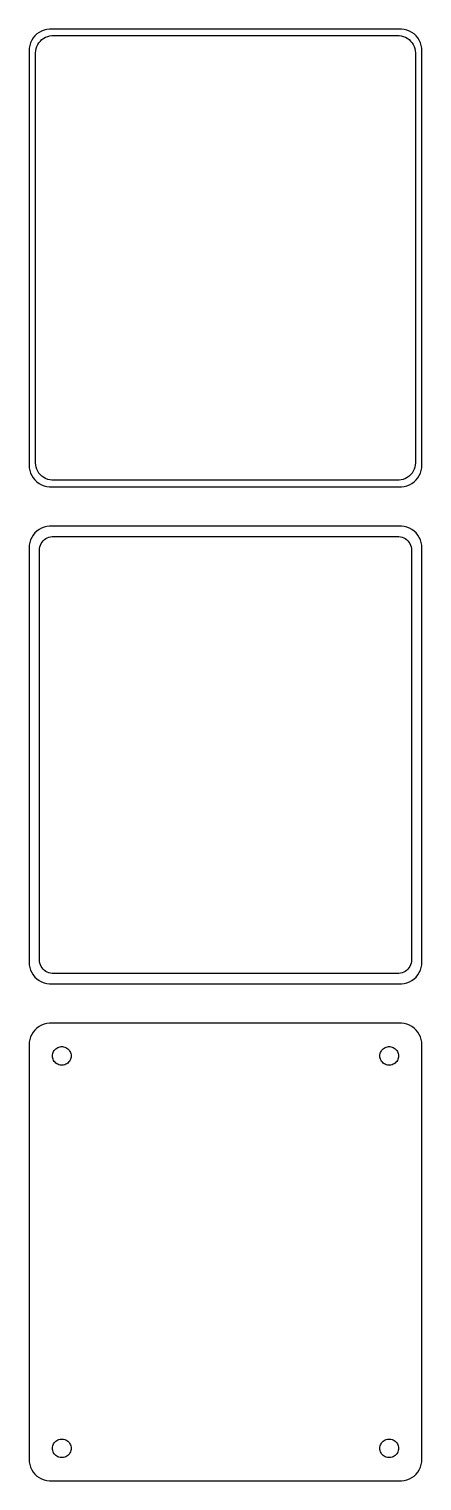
# Model space of a CAD drawing. Header units: metres. Extents: x -45 to 45, y 290 to 622.
import ezdxf

# ---------------------------------------------------------------- set-up
doc = ezdxf.new("R2010")
doc.units = ezdxf.units.M

msp = doc.modelspace()

# ---------------------------------------------------------------- linework, layer by layer
for p, q in [((-44.3815, 619.909), (-44.6489, 619.341)), ((-44.0451, 620.439), (-44.3815, 619.909)), ((-43.6448, 620.923), (-44.0451, 620.439)), ((-43.1871, 621.353), (-43.6448, 620.923)), ((-42.6791, 621.722), (-43.1871, 621.353)), ((-43.0052, 618.927), (-42.7361, 619.351)), ((-42.7361, 619.351), (-42.4159, 619.738)), ((-42.1289, 622.024), (-42.6791, 621.722)), ((-42.4159, 619.738), (-42.0497, 620.082)), ((-41.5451, 622.255), (-42.1289, 622.024)), ((-42.0497, 620.082), (-41.6433, 620.377)), ((-41.6433, 620.377), (-41.2031, 620.619)), ((-40.9369, 622.411), (-41.5451, 622.255)), ((-41.2031, 620.619), (-40.7361, 620.804)), ((-40.3139, 622.49), (-40.9369, 622.411)), ((-40.7361, 620.804), (-40.2495, 620.929)), ((40.3139, 622.49), (-40.3139, 622.49)), ((-40.2495, 620.929), (-39.7512, 620.992)), ((-39.7512, 620.992), (39.7512, 620.992)), ((39.7512, 620.992), (40.2495, 620.929)), ((40.2495, 620.929), (40.7361, 620.804)), ((40.9369, 622.411), (40.3139, 622.49)), ((40.7361, 620.804), (41.2031, 620.619)), ((41.5451, 622.255), (40.9369, 622.411)), ((41.2031, 620.619), (41.6433, 620.377)), ((42.1289, 622.024), (41.5451, 622.255)), ((41.6433, 620.377), (42.0497, 620.082)), ((42.0497, 620.082), (42.4159, 619.738)), ((42.6791, 621.722), (42.1289, 622.024)), ((42.4159, 619.738), (42.7361, 619.351)), ((43.1871, 621.353), (42.6791, 621.722)), ((42.7361, 619.351), (43.0052, 618.927)), ((43.6448, 620.923), (43.1871, 621.353)), ((44.0451, 620.439), (43.6448, 620.923)), ((44.3815, 619.909), (44.0451, 620.439)), ((44.6489, 619.341), (44.3815, 619.909)), ((-44.9606, 618.127), (-45, 617.5)), ((-45, 617.5), (-45, 522.5)), ((-44.8429, 618.743), (-44.9606, 618.127)), ((-44.6489, 619.341), (-44.8429, 618.743)), ((-43.5, 617), (-43.4685, 617.501)), ((-43.5, 523), (-43.5, 617)), ((-43.4685, 617.501), (-43.3743, 617.995)), ((-43.3743, 617.995), (-43.2191, 618.472)), ((-43.2191, 618.472), (-43.0052, 618.927)), ((43.0052, 618.927), (43.2191, 618.472)), ((43.2191, 618.472), (43.3743, 617.995)), ((43.3743, 617.995), (43.4685, 617.501)), ((43.4685, 617.501), (43.5, 617)), ((43.5, 617), (43.5, 523)), ((44.8429, 618.743), (44.6489, 619.341)), ((44.9606, 618.127), (44.8429, 618.743)), ((45, 617.5), (44.9606, 618.127)), ((45, 522.5), (45, 617.5)), ((-43.4685, 522.499), (-43.5, 523)), ((43.5, 523), (43.4685, 522.499)), ((-45, 522.5), (-44.9606, 521.873)), ((-44.9606, 521.873), (-44.8429, 521.257)), ((-44.8429, 521.257), (-44.6489, 520.659)), ((-44.6489, 520.659), (-44.3815, 520.091)), ((-44.3815, 520.091), (-44.0451, 519.561)), ((-44.0451, 519.561), (-43.6448, 519.077)), ((-43.3743, 522.005), (-43.4685, 522.499)), ((-43.2191, 521.528), (-43.3743, 522.005)), ((-43.0052, 521.073), (-43.2191, 521.528)), ((-42.7361, 520.649), (-43.0052, 521.073)), ((-42.4159, 520.262), (-42.7361, 520.649)), ((-42.0497, 519.918), (-42.4159, 520.262)), ((-41.6433, 519.623), (-42.0497, 519.918)), ((-41.2031, 519.381), (-41.6433, 519.623)), ((41.6433, 519.623), (41.2031, 519.381)), ((42.0497, 519.918), (41.6433, 519.623)), ((42.4159, 520.262), (42.0497, 519.918)), ((42.7361, 520.649), (42.4159, 520.262)), ((43.0052, 521.073), (42.7361, 520.649)), ((43.2191, 521.528), (43.0052, 521.073)), ((43.3743, 522.005), (43.2191, 521.528)), ((43.4685, 522.499), (43.3743, 522.005)), ((43.6448, 519.077), (44.0451, 519.561)), ((44.0451, 519.561), (44.3815, 520.091)), ((44.3815, 520.091), (44.6489, 520.659)), ((44.6489, 520.659), (44.8429, 521.257)), ((44.8429, 521.257), (44.9606, 521.873)), ((44.9606, 521.873), (45, 522.5)), ((-43.6448, 519.077), (-43.1871, 518.647)), ((-43.1871, 518.647), (-42.6791, 518.278)), ((-42.6791, 518.278), (-42.1289, 517.976)), ((-42.1289, 517.976), (-41.5451, 517.745)), ((-41.5451, 517.745), (-40.9369, 517.589)), ((-40.7361, 519.196), (-41.2031, 519.381)), ((-40.9369, 517.589), (-40.3139, 517.51)), ((-40.2495, 519.071), (-40.7361, 519.196)), ((-40.3139, 517.51), (40.3139, 517.51)), ((-39.7512, 519.008), (-40.2495, 519.071)), ((39.7512, 519.008), (-39.7512, 519.008)), ((40.2495, 519.071), (39.7512, 519.008)), ((40.7361, 519.196), (40.2495, 519.071)), ((40.3139, 517.51), (40.9369, 517.589)), ((41.2031, 519.381), (40.7361, 519.196)), ((40.9369, 517.589), (41.5451, 517.745)), ((41.5451, 517.745), (42.1289, 517.976)), ((42.1289, 517.976), (42.6791, 518.278)), ((42.6791, 518.278), (43.1871, 518.647)), ((43.1871, 518.647), (43.6448, 519.077)), ((-44.0451, 506.439), (-44.3815, 505.909)), ((-43.6448, 506.923), (-44.0451, 506.439)), ((-43.1871, 507.353), (-43.6448, 506.923)), ((-42.6791, 507.722), (-43.1871, 507.353)), ((-42.1289, 508.024), (-42.6791, 507.722)), ((-41.5451, 508.255), (-42.1289, 508.024)), ((-40.9369, 508.411), (-41.5451, 508.255)), ((-40.3139, 508.49), (-40.9369, 508.411)), ((40.3139, 508.49), (-40.3139, 508.49)), ((40.9369, 508.411), (40.3139, 508.49)), ((41.5451, 508.255), (40.9369, 508.411)), ((42.1289, 508.024), (41.5451, 508.255)), ((42.6791, 507.722), (42.1289, 508.024)), ((43.1871, 507.353), (42.6791, 507.722)), ((43.6448, 506.923), (43.1871, 507.353)), ((44.0451, 506.439), (43.6448, 506.923)), ((44.3815, 505.909), (44.0451, 506.439)), ((-44.9606, 504.127), (-45, 503.5)), ((-45, 503.5), (-45, 408.5)), ((-44.8429, 504.743), (-44.9606, 504.127)), ((-44.6489, 505.341), (-44.8429, 504.743)), ((-44.3815, 505.909), (-44.6489, 505.341)), ((-42.6129, 503), (-42.5884, 503.39)), ((-42.6129, 409), (-42.6129, 503)), ((-42.5884, 503.39), (-42.5151, 503.774)), ((-42.5151, 503.774), (-42.3943, 504.146)), ((-42.3943, 504.146), (-42.2279, 504.5)), ((-42.2279, 504.5), (-42.0184, 504.83)), ((-42.0184, 504.83), (-41.7692, 505.131)), ((-41.7692, 505.131), (-41.4842, 505.399)), ((-41.4842, 505.399), (-41.168, 505.628)), ((-41.168, 505.628), (-40.8254, 505.817)), ((-40.8254, 505.817), (-40.4619, 505.961)), ((-40.4619, 505.961), (-40.0833, 506.058)), ((-40.0833, 506.058), (-39.6954, 506.107)), ((-39.6954, 506.107), (39.6954, 506.107)), ((39.6954, 506.107), (40.0833, 506.058)), ((40.0833, 506.058), (40.4619, 505.961)), ((40.4619, 505.961), (40.8254, 505.817)), ((40.8254, 505.817), (41.168, 505.628)), ((41.168, 505.628), (41.4842, 505.399)), ((41.4842, 505.399), (41.7692, 505.131)), ((41.7692, 505.131), (42.0184, 504.83)), ((42.0184, 504.83), (42.2279, 504.5)), ((42.2279, 504.5), (42.3943, 504.146)), ((42.3943, 504.146), (42.5151, 503.774)), ((42.5151, 503.774), (42.5884, 503.39)), ((42.5884, 503.39), (42.6129, 503)), ((42.6129, 503), (42.6129, 409)), ((44.6489, 505.341), (44.3815, 505.909)), ((44.8429, 504.743), (44.6489, 505.341)), ((44.9606, 504.127), (44.8429, 504.743)), ((45, 503.5), (44.9606, 504.127)), ((45, 408.5), (45, 503.5)), ((-45, 408.5), (-44.9606, 407.873)), ((-44.9606, 407.873), (-44.8429, 407.257)), ((-44.8429, 407.257), (-44.6489, 406.659)), ((-44.6489, 406.659), (-44.3815, 406.091)), ((-42.5884, 408.61), (-42.6129, 409)), ((-42.5151, 408.226), (-42.5884, 408.61)), ((-42.3943, 407.854), (-42.5151, 408.226)), ((-42.2279, 407.5), (-42.3943, 407.854)), ((-42.0184, 407.17), (-42.2279, 407.5)), ((-41.7692, 406.869), (-42.0184, 407.17)), ((-41.4842, 406.601), (-41.7692, 406.869)), ((-41.168, 406.372), (-41.4842, 406.601)), ((-40.8254, 406.183), (-41.168, 406.372)), ((41.168, 406.372), (40.8254, 406.183)), ((41.4842, 406.601), (41.168, 406.372)), ((41.7692, 406.869), (41.4842, 406.601)), ((42.0184, 407.17), (41.7692, 406.869)), ((42.2279, 407.5), (42.0184, 407.17)), ((42.3943, 407.854), (42.2279, 407.5)), ((42.5151, 408.226), (42.3943, 407.854)), ((42.5884, 408.61), (42.5151, 408.226)), ((42.6129, 409), (42.5884, 408.61)), ((44.3815, 406.091), (44.6489, 406.659)), ((44.6489, 406.659), (44.8429, 407.257)), ((44.8429, 407.257), (44.9606, 407.873)), ((44.9606, 407.873), (45, 408.5)), ((-44.3815, 406.091), (-44.0451, 405.561)), ((-44.0451, 405.561), (-43.6448, 405.077)), ((-43.6448, 405.077), (-43.1871, 404.647)), ((-43.1871, 404.647), (-42.6791, 404.278)), ((-42.6791, 404.278), (-42.1289, 403.976)), ((-42.1289, 403.976), (-41.5451, 403.745)), ((-41.5451, 403.745), (-40.9369, 403.589)), ((-40.9369, 403.589), (-40.3139, 403.51)), ((-40.4619, 406.039), (-40.8254, 406.183)), ((-40.0833, 405.942), (-40.4619, 406.039)), ((-40.3139, 403.51), (40.3139, 403.51)), ((-39.6954, 405.893), (-40.0833, 405.942)), ((39.6954, 405.893), (-39.6954, 405.893)), ((40.0833, 405.942), (39.6954, 405.893)), ((40.4619, 406.039), (40.0833, 405.942)), ((40.3139, 403.51), (40.9369, 403.589)), ((40.8254, 406.183), (40.4619, 406.039)), ((40.9369, 403.589), (41.5451, 403.745)), ((41.5451, 403.745), (42.1289, 403.976)), ((42.1289, 403.976), (42.6791, 404.278)), ((42.6791, 404.278), (43.1871, 404.647)), ((43.1871, 404.647), (43.6448, 405.077)), ((43.6448, 405.077), (44.0451, 405.561)), ((44.0451, 405.561), (44.3815, 406.091)), ((-43.6448, 392.923), (-44.0451, 392.439)), ((-43.1871, 393.353), (-43.6448, 392.923)), ((-42.6791, 393.722), (-43.1871, 393.353)), ((-42.1289, 394.024), (-42.6791, 393.722)), ((-41.5451, 394.255), (-42.1289, 394.024)), ((-40.9369, 394.411), (-41.5451, 394.255)), ((-40.3139, 394.49), (-40.9369, 394.411)), ((40.3139, 394.49), (-40.3139, 394.49)), ((40.9369, 394.411), (40.3139, 394.49)), ((41.5451, 394.255), (40.9369, 394.411)), ((42.1289, 394.024), (41.5451, 394.255)), ((42.6791, 393.722), (42.1289, 394.024)), ((43.1871, 393.353), (42.6791, 393.722)), ((43.6448, 392.923), (43.1871, 393.353)), ((44.0451, 392.439), (43.6448, 392.923)), ((-44.9606, 390.127), (-45, 389.5)), ((-44.8429, 390.743), (-44.9606, 390.127)), ((-44.6489, 391.341), (-44.8429, 390.743)), ((-44.3815, 391.909), (-44.6489, 391.341)), ((-44.0451, 392.439), (-44.3815, 391.909)), ((44.3815, 391.909), (44.0451, 392.439)), ((44.6489, 391.341), (44.3815, 391.909)), ((44.8429, 390.743), (44.6489, 391.341)), ((44.9606, 390.127), (44.8429, 390.743)), ((45, 389.5), (44.9606, 390.127)), ((-45, 389.5), (-45, 294.5)), ((-39.6353, 387), (-39.6185, 387.268)), ((-39.6185, 386.732), (-39.6353, 387)), ((-39.6185, 387.268), (-39.5682, 387.531)), ((-39.5682, 386.469), (-39.6185, 386.732)), ((-39.5682, 387.531), (-39.4853, 387.786)), ((-39.4853, 386.214), (-39.5682, 386.469)), ((-39.4853, 387.786), (-39.3712, 388.029)), ((-39.3712, 388.029), (-39.2275, 388.255)), ((-39.2275, 388.255), (-39.0565, 388.462)), ((-39.0565, 388.462), (-38.8611, 388.645)), ((-38.8611, 388.645), (-38.6441, 388.803)), ((-38.6441, 388.803), (-38.4092, 388.932)), ((-38.4092, 388.932), (-38.1598, 389.031)), ((-38.1598, 389.031), (-37.9001, 389.097)), ((-37.9001, 389.097), (-37.6341, 389.131)), ((-37.6341, 389.131), (-37.3659, 389.131)), ((-37.3659, 389.131), (-37.0999, 389.097)), ((-37.0999, 389.097), (-36.8401, 389.031)), ((-36.8401, 389.031), (-36.5908, 388.932)), ((-36.5908, 388.932), (-36.3559, 388.803)), ((-36.3559, 388.803), (-36.1389, 388.645)), ((-36.1389, 388.645), (-35.9434, 388.462)), ((-35.9434, 388.462), (-35.7725, 388.255)), ((-35.7725, 388.255), (-35.6288, 388.029)), ((-35.6288, 388.029), (-35.5146, 387.786)), ((-35.5146, 387.786), (-35.4318, 387.531)), ((-35.4318, 386.469), (-35.5146, 386.214)), ((-35.4318, 387.531), (-35.3815, 387.268)), ((-35.3815, 386.732), (-35.4318, 386.469)), ((-35.3815, 387.268), (-35.3647, 387)), ((-35.3647, 387), (-35.3815, 386.732)), ((35.3647, 387), (35.3815, 387.268)), ((35.3815, 386.732), (35.3647, 387)), ((35.3815, 387.268), (35.4318, 387.531)), ((35.4318, 386.469), (35.3815, 386.732)), ((35.4318, 387.531), (35.5146, 387.786)), ((35.5146, 386.214), (35.4318, 386.469)), ((35.5146, 387.786), (35.6288, 388.029)), ((35.6288, 388.029), (35.7725, 388.255)), ((35.7725, 388.255), (35.9434, 388.462)), ((35.9434, 388.462), (36.1389, 388.645)), ((36.1389, 388.645), (36.3559, 388.803)), ((36.3559, 388.803), (36.5908, 388.932)), ((36.5908, 388.932), (36.8401, 389.031)), ((36.8401, 389.031), (37.0999, 389.097)), ((37.0999, 389.097), (37.3659, 389.131)), ((37.3659, 389.131), (37.6341, 389.131)), ((37.6341, 389.131), (37.9001, 389.097)), ((37.9001, 389.097), (38.1598, 389.031)), ((38.1598, 389.031), (38.4092, 388.932)), ((38.4092, 388.932), (38.6441, 388.803)), ((38.6441, 388.803), (38.8611, 388.645)), ((38.8611, 388.645), (39.0565, 388.462)), ((39.0565, 388.462), (39.2275, 388.255)), ((39.2275, 388.255), (39.3712, 388.029)), ((39.3712, 388.029), (39.4853, 387.786)), ((39.4853, 387.786), (39.5682, 387.531)), ((39.5682, 386.469), (39.4853, 386.214)), ((39.5682, 387.531), (39.6185, 387.268)), ((39.6185, 386.732), (39.5682, 386.469)), ((39.6185, 387.268), (39.6353, 387)), ((39.6353, 387), (39.6185, 386.732)), ((45, 294.5), (45, 389.5)), ((-39.3712, 385.971), (-39.4853, 386.214)), ((-39.2275, 385.745), (-39.3712, 385.971)), ((-39.0565, 385.538), (-39.2275, 385.745)), ((-38.8611, 385.355), (-39.0565, 385.538)), ((-38.6441, 385.197), (-38.8611, 385.355)), ((-38.4092, 385.068), (-38.6441, 385.197)), ((-38.1598, 384.969), (-38.4092, 385.068)), ((-37.9001, 384.903), (-38.1598, 384.969)), ((-37.6341, 384.869), (-37.9001, 384.903)), ((-37.3659, 384.869), (-37.6341, 384.869)), ((-37.0999, 384.903), (-37.3659, 384.869)), ((-36.8401, 384.969), (-37.0999, 384.903)), ((-36.5908, 385.068), (-36.8401, 384.969)), ((-36.3559, 385.197), (-36.5908, 385.068)), ((-36.1389, 385.355), (-36.3559, 385.197)), ((-35.9434, 385.538), (-36.1389, 385.355)), ((-35.7725, 385.745), (-35.9434, 385.538)), ((-35.6288, 385.971), (-35.7725, 385.745)), ((-35.5146, 386.214), (-35.6288, 385.971)), ((35.6288, 385.971), (35.5146, 386.214)), ((35.7725, 385.745), (35.6288, 385.971)), ((35.9434, 385.538), (35.7725, 385.745)), ((36.1389, 385.355), (35.9434, 385.538)), ((36.3559, 385.197), (36.1389, 385.355)), ((36.5908, 385.068), (36.3559, 385.197)), ((36.8401, 384.969), (36.5908, 385.068)), ((37.0999, 384.903), (36.8401, 384.969)), ((37.3659, 384.869), (37.0999, 384.903)), ((37.6341, 384.869), (37.3659, 384.869)), ((37.9001, 384.903), (37.6341, 384.869)), ((38.1598, 384.969), (37.9001, 384.903)), ((38.4092, 385.068), (38.1598, 384.969)), ((38.6441, 385.197), (38.4092, 385.068)), ((38.8611, 385.355), (38.6441, 385.197)), ((39.0565, 385.538), (38.8611, 385.355)), ((39.2275, 385.745), (39.0565, 385.538)), ((39.3712, 385.971), (39.2275, 385.745)), ((39.4853, 386.214), (39.3712, 385.971)), ((-39.6353, 297), (-39.6185, 297.268)), ((-39.6185, 296.732), (-39.6353, 297)), ((-39.6185, 297.268), (-39.5682, 297.531)), ((-39.5682, 296.469), (-39.6185, 296.732)), ((-39.5682, 297.531), (-39.4853, 297.786)), ((-39.4853, 296.214), (-39.5682, 296.469)), ((-39.4853, 297.786), (-39.3712, 298.029)), ((-39.3712, 298.029), (-39.2275, 298.255)), ((-39.2275, 298.255), (-39.0565, 298.462)), ((-39.0565, 298.462), (-38.8611, 298.645)), ((-38.8611, 298.645), (-38.6441, 298.803)), ((-38.6441, 298.803), (-38.4092, 298.932)), ((-38.4092, 298.932), (-38.1598, 299.031)), ((-38.1598, 299.031), (-37.9001, 299.097)), ((-37.9001, 299.097), (-37.6341, 299.131)), ((-37.6341, 299.131), (-37.3659, 299.131)), ((-37.3659, 299.131), (-37.0999, 299.097)), ((-37.0999, 299.097), (-36.8401, 299.031)), ((-36.8401, 299.031), (-36.5908, 298.932)), ((-36.5908, 298.932), (-36.3559, 298.803)), ((-36.3559, 298.803), (-36.1389, 298.645)), ((-36.1389, 298.645), (-35.9434, 298.462)), ((-35.9434, 298.462), (-35.7725, 298.255)), ((-35.7725, 298.255), (-35.6288, 298.029)), ((-35.6288, 298.029), (-35.5146, 297.786)), ((-35.5146, 297.786), (-35.4318, 297.531)), ((-35.4318, 296.469), (-35.5146, 296.214)), ((-35.4318, 297.531), (-35.3815, 297.268)), ((-35.3815, 296.732), (-35.4318, 296.469)), ((-35.3815, 297.268), (-35.3647, 297)), ((-35.3647, 297), (-35.3815, 296.732)), ((35.3647, 297), (35.3815, 297.268)), ((35.3815, 296.732), (35.3647, 297)), ((35.3815, 297.268), (35.4318, 297.531)), ((35.4318, 296.469), (35.3815, 296.732)), ((35.4318, 297.531), (35.5146, 297.786)), ((35.5146, 296.214), (35.4318, 296.469)), ((35.5146, 297.786), (35.6288, 298.029)), ((35.6288, 298.029), (35.7725, 298.255)), ((35.7725, 298.255), (35.9434, 298.462)), ((35.9434, 298.462), (36.1389, 298.645)), ((36.1389, 298.645), (36.3559, 298.803)), ((36.3559, 298.803), (36.5908, 298.932)), ((36.5908, 298.932), (36.8401, 299.031)), ((36.8401, 299.031), (37.0999, 299.097)), ((37.0999, 299.097), (37.3659, 299.131)), ((37.3659, 299.131), (37.6341, 299.131)), ((37.6341, 299.131), (37.9001, 299.097)), ((37.9001, 299.097), (38.1598, 299.031)), ((38.1598, 299.031), (38.4092, 298.932)), ((38.4092, 298.932), (38.6441, 298.803)), ((38.6441, 298.803), (38.8611, 298.645)), ((38.8611, 298.645), (39.0565, 298.462)), ((39.0565, 298.462), (39.2275, 298.255)), ((39.2275, 298.255), (39.3712, 298.029)), ((39.3712, 298.029), (39.4853, 297.786)), ((39.4853, 297.786), (39.5682, 297.531)), ((39.5682, 296.469), (39.4853, 296.214)), ((39.5682, 297.531), (39.6185, 297.268)), ((39.6185, 296.732), (39.5682, 296.469)), ((39.6185, 297.268), (39.6353, 297)), ((39.6353, 297), (39.6185, 296.732)), ((-45, 294.5), (-44.9606, 293.873)), ((-44.9606, 293.873), (-44.8429, 293.257)), ((-44.8429, 293.257), (-44.6489, 292.659)), ((-39.3712, 295.971), (-39.4853, 296.214)), ((-39.2275, 295.745), (-39.3712, 295.971)), ((-39.0565, 295.538), (-39.2275, 295.745)), ((-38.8611, 295.355), (-39.0565, 295.538)), ((-38.6441, 295.197), (-38.8611, 295.355)), ((-38.4092, 295.068), (-38.6441, 295.197)), ((-38.1598, 294.969), (-38.4092, 295.068)), ((-37.9001, 294.903), (-38.1598, 294.969)), ((-37.6341, 294.869), (-37.9001, 294.903)), ((-37.3659, 294.869), (-37.6341, 294.869)), ((-37.0999, 294.903), (-37.3659, 294.869)), ((-36.8401, 294.969), (-37.0999, 294.903)), ((-36.5908, 295.068), (-36.8401, 294.969)), ((-36.3559, 295.197), (-36.5908, 295.068)), ((-36.1389, 295.355), (-36.3559, 295.197)), ((-35.9434, 295.538), (-36.1389, 295.355)), ((-35.7725, 295.745), (-35.9434, 295.538)), ((-35.6288, 295.971), (-35.7725, 295.745)), ((-35.5146, 296.214), (-35.6288, 295.971)), ((35.6288, 295.971), (35.5146, 296.214)), ((35.7725, 295.745), (35.6288, 295.971)), ((35.9434, 295.538), (35.7725, 295.745)), ((36.1389, 295.355), (35.9434, 295.538)), ((36.3559, 295.197), (36.1389, 295.355)), ((36.5908, 295.068), (36.3559, 295.197)), ((36.8401, 294.969), (36.5908, 295.068)), ((37.0999, 294.903), (36.8401, 294.969)), ((37.3659, 294.869), (37.0999, 294.903)), ((37.6341, 294.869), (37.3659, 294.869)), ((37.9001, 294.903), (37.6341, 294.869)), ((38.1598, 294.969), (37.9001, 294.903)), ((38.4092, 295.068), (38.1598, 294.969)), ((38.6441, 295.197), (38.4092, 295.068)), ((38.8611, 295.355), (38.6441, 295.197)), ((39.0565, 295.538), (38.8611, 295.355)), ((39.2275, 295.745), (39.0565, 295.538)), ((39.3712, 295.971), (39.2275, 295.745)), ((39.4853, 296.214), (39.3712, 295.971)), ((44.6489, 292.659), (44.8429, 293.257)), ((44.8429, 293.257), (44.9606, 293.873)), ((44.9606, 293.873), (45, 294.5)), ((-44.6489, 292.659), (-44.3815, 292.091)), ((-44.3815, 292.091), (-44.0451, 291.561)), ((-44.0451, 291.561), (-43.6448, 291.077)), ((-43.6448, 291.077), (-43.1871, 290.647)), ((-43.1871, 290.647), (-42.6791, 290.278)), ((-42.6791, 290.278), (-42.1289, 289.976)), ((-42.1289, 289.976), (-41.5451, 289.745)), ((-41.5451, 289.745), (-40.9369, 289.589)), ((40.9369, 289.589), (41.5451, 289.745)), ((41.5451, 289.745), (42.1289, 289.976)), ((42.1289, 289.976), (42.6791, 290.278)), ((42.6791, 290.278), (43.1871, 290.647)), ((43.1871, 290.647), (43.6448, 291.077)), ((43.6448, 291.077), (44.0451, 291.561)), ((44.0451, 291.561), (44.3815, 292.091)), ((44.3815, 292.091), (44.6489, 292.659)), ((-40.9369, 289.589), (-40.3139, 289.51)), ((-40.3139, 289.51), (40.3139, 289.51)), ((40.3139, 289.51), (40.9369, 289.589))]:
    msp.add_line(p, q)

doc.saveas('drawing.dxf')
